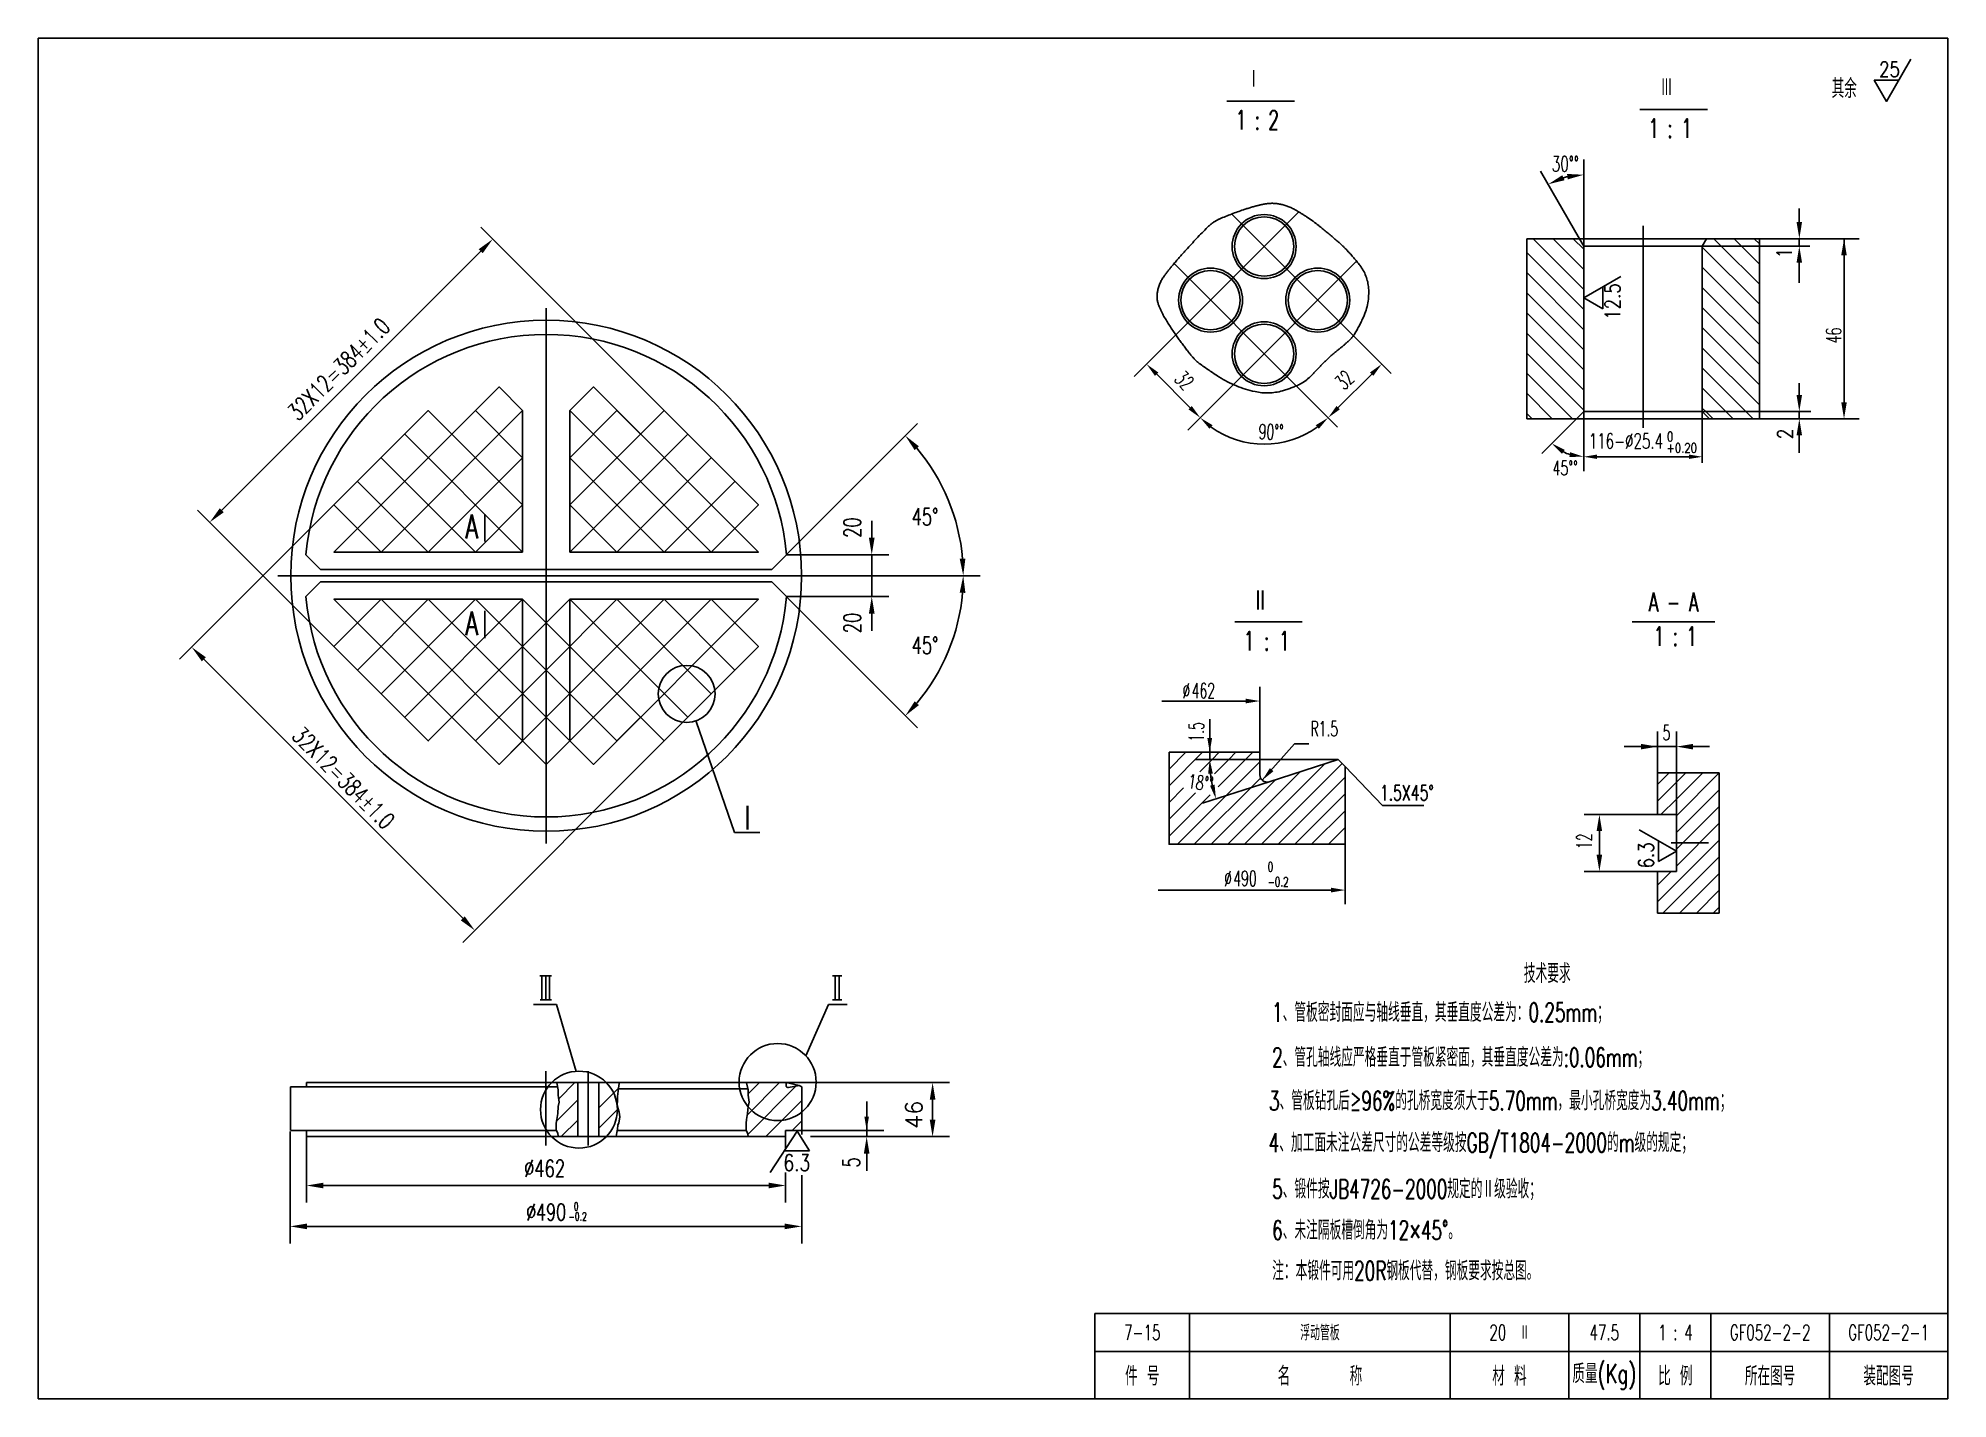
# Model space of a CAD drawing. Extents: x 36 to 439, y 573 to 860.
import ezdxf
from ezdxf.enums import TextEntityAlignment as Align

# ---------------------------------------------------------------- set-up
doc = ezdxf.new("R2010")
doc.units = 0
doc.header["$LTSCALE"] = 10
doc.header["$MEASUREMENT"] = 0
doc.linetypes.add('DASHDOT-M', pattern=[36, 30, -3, 0, -3])
doc.linetypes.add('DIVIDE-M', pattern=[39, 30, -3, 0, -3, 0, -3])
doc.layers.get('0').update_dxf_attribs({"linetype": 'CONTINUOUS'})
for name, color, linetype in [('1', 3, 'CONTINUOUS'), ('CDR_DWG1', 4, 'CONTINUOUS'), ('CDR_DWG2', 2, 'CONTINUOUS'), ('CDR_DWG3', 1, 'DASHDOT-M'), ('CDR_DWG4', 3, 'DIVIDE-M')]:
    doc.layers.add(name, color=color, linetype=linetype)
doc.styles.add('HZ', font='romans', dxfattribs={"width": 0.7, "bigfont": 'hz'})

# ---------------------------------------------------------------- blocks, each defined once
blk = doc.blocks.new('*X16')
at = {"layer": '1', "color": 0, "linetype": 'CONTINUOUS'}
for p, q in [((-20403.85, -19359.62), (-20396.79, -19352.57)), ((-20403.85, -19356.09), (-20400.33, -19352.57)), ((-20402.05, -19371.97), (-20384.69, -19354.61)), ((-20397.37, -19356.69), (-20394.75, -19354.07)), ((-20394.75, -19354.07), (-20393.25, -19352.57)), ((-20394.28, -19357.13), (-20391.22, -19354.07)), ((-20393.5, -19359.88), (-20387.68, -19354.07)), ((-20391.22, -19354.07), (-20389.72, -19352.57)), ((-20387.91, -19371.97), (-20370.87, -19354.93)), ((-20387.68, -19354.07), (-20386.18, -19352.57)), ((-20384.37, -19371.97), (-20367.33, -19354.93)), ((-20403.85, -19363.16), (-20400.78, -19360.09)), ((-20398.52, -19371.97), (-20384.54, -19358)), ((-20394.98, -19371.97), (-20381.33, -19358.32)), ((-20391.45, -19371.97), (-20376.1, -19356.62)), ((-20380.84, -19371.97), (-20366.69, -19357.83)), ((-20403.85, -19366.69), (-20398.26, -19361.11)), ((-20403.85, -19370.23), (-20395.17, -19361.55)), ((-20377.3, -19371.97), (-20366.69, -19361.36)), ((-20373.77, -19371.97), (-20366.69, -19364.9)), ((-20370.23, -19371.97), (-20366.69, -19368.43)), ((-20366.7, -19371.97), (-20366.69, -19371.97))]:
    blk.add_line(p, q, dxfattribs=at)
blk = doc.blocks.new('*X11')
at = {"color": 0}
for p, q in [((137.45, 82.3), (144.23, 89.07)), ((137.59, 86.68), (139.99, 89.07)), ((137.54, 78.14), (147.77, 88.37)), ((141.33, 77.69), (148.91, 85.27)), ((146.89, 79.01), (148.91, 81.03))]:
    blk.add_line(p, q, dxfattribs=at)
blk = doc.blocks.new('*X10')
at = {"color": 0}
for p, q in [((128.09, 68.69), (132.23, 72.83)), ((128.09, 64.45), (132.17, 68.53))]:
    blk.add_line(p, q, dxfattribs=at)
blk = doc.blocks.new('*X9')
at = {"color": 0}
for p, q in [((138.69, 53.84), (142.12, 57.27)), ((138.22, 49.12), (142.69, 53.6)), ((139.22, 45.88), (142.69, 49.35))]:
    blk.add_line(p, q, dxfattribs=at)
blk = doc.blocks.new('*X15')
at = {"layer": '1', "color": 0, "linetype": 'CONTINUOUS'}
for p, q in [((-20300.78, -19359.35), (-20298.29, -19356.87)), ((-20300.78, -19362.89), (-20296.78, -19358.89)), ((-20296.78, -19362.43), (-20291.22, -19356.87)), ((-20296.78, -19358.89), (-20294.76, -19356.87)), ((-20296.78, -19365.96), (-20287.74, -19356.93)), ((-20300.04, -19365.68), (-20296.78, -19362.43)), ((-20296.78, -19369.5), (-20287.74, -19360.46)), ((-20296.78, -19373.03), (-20287.74, -19364)), ((-20296.78, -19376.57), (-20287.74, -19367.53)), ((-20300.78, -19384.1), (-20287.74, -19371.07)), ((-20299.64, -19386.49), (-20287.74, -19374.6)), ((-20300.78, -19380.57), (-20297.89, -19377.68)), ((-20296.1, -19386.49), (-20287.74, -19378.14)), ((-20292.57, -19386.49), (-20287.74, -19381.67)), ((-20289.03, -19386.49), (-20287.74, -19385.21))]:
    blk.add_line(p, q, dxfattribs=at)
blk = doc.blocks.new('*X14')
at = {"layer": '1', "color": 0, "linetype": 'CONTINUOUS'}
for p, q in [((-20328.36, -19247.14), (-20316.31, -19259.19)), ((-20327.04, -19244.23), (-20316.31, -19254.95)), ((-20322.8, -19244.23), (-20316.31, -19250.71)), ((-20318.55, -19244.23), (-20316.31, -19246.47)), ((-20291.31, -19246.01), (-20279.26, -19258.06)), ((-20288.86, -19244.23), (-20287.31, -19245.77)), ((-20287.31, -19245.77), (-20279.26, -19253.82)), ((-20284.61, -19244.23), (-20283.07, -19245.77)), ((-20283.07, -19245.77), (-20279.26, -19249.58)), ((-20280.37, -19244.23), (-20279.26, -19245.33)), ((-20291.31, -19250.25), (-20279.26, -19262.3)), ((-20328.36, -19251.39), (-20316.31, -19263.44)), ((-20291.31, -19254.5), (-20279.26, -19266.55)), ((-20328.36, -19255.63), (-20316.31, -19267.68)), ((-20291.31, -19258.74), (-20279.26, -19270.79)), ((-20328.36, -19259.87), (-20316.31, -19271.92)), ((-20291.31, -19262.98), (-20279.26, -19275.03)), ((-20328.36, -19264.12), (-20316.31, -19276.16)), ((-20291.31, -19267.22), (-20279.26, -19279.27)), ((-20328.36, -19268.36), (-20316.31, -19280.41)), ((-20328.36, -19272.6), (-20318.74, -19282.23)), ((-20291.31, -19271.47), (-20282.1, -19280.68)), ((-20328.36, -19276.84), (-20322.98, -19282.23)), ((-20291.31, -19275.71), (-20286.34, -19280.68)), ((-20328.36, -19281.09), (-20327.22, -19282.23)), ((-20291.31, -19279.95), (-20290.58, -19280.68)), ((-20290.58, -19280.68), (-20289.04, -19282.23)), ((-20286.34, -19280.68), (-20284.8, -19282.23)), ((-20282.1, -19280.68), (-20280.55, -19282.23))]:
    blk.add_line(p, q, dxfattribs=at)

msp = doc.modelspace()

# ---------------------------------------------------------------- linework, layer by layer
for p, q in [((36.48, 859.76), (439.48, 859.76)), ((439.48, 859.76), (439.48, 572.76)), ((361.77, 817.47), (353.54, 831.72)), ((362.66, 820.34), (362.66, 834.16)), ((408.14, 820.97), (408.14, 823.86)), ((168.58, 781.23), (129.87, 819.93)), ((129.87, 814.84), (75.23, 760.2)), ((350.67, 817.47), (350.62, 817.41)), ((387.66, 815.92), (410.33, 815.92)), ((399.72, 817.47), (416.53, 817.47)), ((408.14, 817.47), (408.14, 815.92)), ((416.53, 817.47), (420.78, 817.47)), ((417.58, 817.47), (417.58, 782.97)), ((408.14, 812.42), (408.14, 808.14)), ((362.66, 805.02), (370.44, 809.5)), ((366.68, 802.7), (366.68, 807.33)), ((362.66, 805.02), (366.68, 802.7)), ((277.41, 798.02), (267.8, 788.42)), ((313.29, 797.73), (321.98, 789.05)), ((98.88, 751.36), (133.73, 786.2)), ((138.71, 781.23), (133.73, 786.2)), ((148.66, 781.23), (153.64, 786.2)), ((188.49, 751.36), (153.64, 786.2)), ((279.59, 781.82), (272.52, 788.89)), ((288.72, 786.71), (279.12, 777.1)), ((301.97, 786.42), (310.66, 777.73)), ((310.83, 781.83), (317.9, 788.91)), ((408.14, 784.51), (408.14, 787.01)), ((98.88, 761.31), (118.8, 781.23)), ((108.84, 751.36), (138.71, 781.23)), ((138.71, 761.31), (118.8, 781.23)), ((138.71, 771.27), (128.75, 781.23)), ((148.66, 761.31), (168.58, 781.23)), ((178.53, 751.36), (148.66, 781.23)), ((148.66, 771.27), (158.62, 781.23)), ((188.49, 761.31), (168.58, 781.23)), ((222.01, 778.47), (194.32, 750.78)), ((361.12, 779.47), (353.8, 772.15)), ((362.66, 781.01), (375.16, 781.01)), ((362.66, 781.01), (362.66, 772.04)), ((387.66, 781.01), (375.16, 781.01)), ((387.66, 781.74), (387.66, 770.22)), ((387.66, 781.01), (410.54, 781.01)), ((399.72, 779.67), (399.52, 779.47)), ((399.72, 779.47), (416.53, 779.47)), ((408.14, 781.01), (408.14, 779.47)), ((416.53, 779.47), (420.78, 779.47)), ((138.71, 751.36), (113.82, 776.25)), ((148.66, 751.36), (173.55, 776.25)), ((408.14, 775.97), (408.14, 772.28)), ((128.75, 751.36), (108.84, 771.27)), ((118.8, 751.36), (138.71, 771.27)), ((168.58, 751.36), (148.66, 771.27)), ((158.62, 751.36), (178.53, 771.27)), ((362.66, 771.47), (362.66, 772.72)), ((362.66, 772.04), (362.66, 768.47)), ((365.46, 771.47), (384.86, 771.47)), ((118.8, 751.36), (103.86, 766.29)), ((168.58, 751.36), (183.51, 766.29)), ((98.88, 761.31), (66.33, 728.76)), ((98.88, 731.45), (70.13, 760.2)), ((108.84, 751.36), (98.88, 761.31)), ((128.75, 751.36), (138.71, 761.31)), ((158.62, 751.36), (148.66, 761.31)), ((178.53, 751.36), (188.49, 761.31)), ((212.39, 754.38), (212.39, 757.98)), ((194.32, 750.78), (215.99, 750.78)), ((212.39, 750.78), (212.39, 741.98)), ((201.23, 746.38), (215.99, 746.38)), ((235.3, 746.38), (215.99, 746.38)), ((222.01, 714.29), (194.32, 741.98)), ((194.32, 741.98), (215.99, 741.98)), ((98.88, 741.4), (133.73, 706.56)), ((108.84, 741.4), (98.88, 731.45)), ((118.8, 741.4), (103.86, 726.47)), ((128.75, 741.4), (108.84, 721.49)), ((108.84, 741.4), (143.69, 706.56)), ((138.71, 741.4), (113.82, 716.51)), ((118.8, 741.4), (143.69, 716.51)), ((128.75, 741.4), (143.69, 726.47)), ((138.71, 741.4), (143.69, 736.42)), ((158.62, 741.4), (143.69, 726.47)), ((168.58, 741.4), (143.69, 716.51)), ((178.53, 741.4), (143.69, 706.56)), ((148.66, 741.4), (143.69, 736.42)), ((148.66, 741.4), (173.55, 716.51)), ((188.49, 741.4), (153.64, 706.56)), ((158.62, 741.4), (178.53, 721.49)), ((168.58, 741.4), (183.51, 726.47)), ((178.53, 741.4), (188.49, 731.45)), ((212.39, 738.38), (212.39, 734.78)), ((143.69, 736.42), (118.8, 711.53)), ((143.69, 736.42), (168.58, 711.53)), ((98.88, 731.45), (118.8, 711.53)), ((188.49, 731.45), (168.58, 711.53)), ((71.42, 728.76), (126.07, 674.12)), ((143.69, 726.47), (128.75, 711.53)), ((143.69, 726.47), (158.62, 711.53)), ((294.29, 709.13), (294.29, 722.95)), ((291.29, 719.95), (273.58, 719.95)), ((143.69, 716.51), (133.73, 706.56)), ((143.69, 716.51), (153.64, 706.56)), ((175.37, 715.66), (183.39, 692.23)), ((283.71, 707.63), (283.71, 716.14)), ((378.2, 704.83), (378.2, 713.53)), ((382.2, 696.08), (382.2, 713.53)), ((168.58, 711.53), (126.07, 669.03)), ((301.64, 710.91), (294.79, 703.23)), ((304.64, 710.91), (301.64, 710.91)), ((382.2, 710.33), (371.2, 710.33)), ((385.7, 710.33), (389.2, 710.33)), ((284.61, 707.63), (280.71, 707.63)), ((294.29, 709.13), (284.61, 709.13)), ((312.29, 706.13), (320.15, 697.94)), ((296.25, 702.92), (282.17, 698.37)), ((320.15, 697.94), (328.92, 697.94)), ((378.14, 696.01), (362.75, 696.01)), ((183.39, 692.23), (188.79, 692.23)), ((312.29, 689.72), (312.29, 677.07)), ((365.95, 687.51), (365.95, 692.51)), ((382.2, 688.26), (374.34, 692.8)), ((378.4, 686.07), (378.4, 690.45)), ((382.2, 688.26), (378.4, 686.07)), ((378.14, 684.01), (362.75, 684.01)), ((309.29, 680.07), (272.85, 680.07)), ((142.33, 662.01), (144.8, 662.01)), ((142.79, 656.96), (142.79, 661.94)), ((143.58, 661.94), (143.58, 656.96)), ((144.37, 656.96), (144.37, 661.94)), ((204.08, 661.95), (206.07, 661.95)), ((204.7, 656.98), (204.7, 661.95)), ((205.5, 661.95), (205.5, 656.98)), ((142.39, 656.89), (144.8, 656.89)), ((204.14, 656.91), (206.07, 656.91)), ((145.87, 655.95), (141.03, 655.95)), ((150.04, 641.82), (145.87, 655.95)), ((198.46, 645.13), (203.26, 655.95)), ((203.26, 655.95), (207.19, 655.95)), ((194.32, 639.45), (214.92, 639.45)), ((197.05, 638.88), (197.6, 638.56)), ((214.92, 639.45), (228.83, 639.45)), ((211.32, 635.47), (211.32, 628.12)), ((225.23, 631.63), (225.23, 636.26)), ((89.62, 629.16), (89.62, 605.53)), ((196.63, 629.21), (190.93, 620.51)), ((199.26, 625.04), (196.63, 629.21)), ((197.6, 629.39), (197.6, 628.54)), ((197.61, 629.39), (214.92, 629.39)), ((93.08, 628.07), (93.08, 614.15)), ((193.9, 625.04), (199.26, 625.04)), ((194.22, 628.07), (194.22, 625.52)), ((199.44, 628.07), (228.83, 628.07)), ((211.32, 624.47), (211.32, 620.87)), ((96.68, 617.75), (190.62, 617.75)), ((194.22, 620.53), (194.22, 614.15)), ((197.6, 619.91), (197.6, 605.53)), ((93.22, 609.13), (194, 609.13)), ((259.48, 582.76), (439.48, 582.76))]:
    msp.add_line(p, q)
msp.add_lwpolyline([(431.69, 855.36), (426.54, 846.44), (423.96, 850.9), (429.11, 850.9)])
msp.add_lwpolyline([(212.26, 746.38, 0.25, 0.25, 1), (212.51, 746.38, 0.25, 0.25, 1)], format="xyseb", close=True)
for centre, radius in [((173.33, 721.46), 6.01), ((192.53, 639.57), 8.13), ((150.6, 633.76), 8.11)]:
    msp.add_circle(centre, radius)
for centre, radius, start, end in [((362.66, 815.92), 15.04, 103.3639, 106.6366), ((295.2, 793.19), 19.08, 234.0169, 305.9831), ((189.92, 746.38), 41.79, 4.9376, 40.0624), ((362.66, 781.01), 9.54, 243.0955, 251.9045), ((189.92, 746.38), 41.79, 319.9376, 355.0624), ((310.79, 707.63), 27.08, 186.3517, 191.5834)]:
    msp.add_arc(centre, radius, start, end)
for points in [[(358.13, 830.87), (358.59, 829.8), (355.14, 828.95)], [(359.26, 829.98), (359.12, 831.13), (362.66, 830.96)], [(407.56, 820.97), (408.72, 820.97), (408.14, 817.47)], [(130.3, 814.42), (129.45, 815.26), (132.42, 817.39)], [(408.72, 812.42), (407.56, 812.42), (408.14, 815.92)], [(416.99, 813.97), (418.16, 813.97), (417.58, 817.47)], [(272.87, 789.25), (272.16, 788.54), (270.4, 791.01)], [(317.55, 789.26), (318.25, 788.55), (320.02, 791.03)], [(279.94, 782.17), (279.24, 781.47), (281.71, 779.7)], [(310.48, 782.19), (311.18, 781.48), (308.71, 779.71)], [(407.56, 784.51), (408.72, 784.51), (408.14, 781.01)], [(416.99, 782.97), (418.16, 782.97), (417.58, 779.47)], [(283.67, 777.37), (284.32, 778.13), (281.71, 779.7)], [(306.09, 778.13), (306.74, 777.37), (308.7, 779.7)], [(408.72, 775.97), (407.56, 775.97), (408.14, 779.47)], [(221.45, 772.87), (222.34, 773.68), (219.46, 775.93)], [(358.64, 772.91), (358.05, 772.1), (355.92, 774.27)], [(359.62, 771.45), (359.78, 772.44), (362.66, 771.47)], [(365.46, 771.94), (365.46, 771.01), (362.66, 771.47)], [(384.86, 771.94), (384.86, 771.01), (387.66, 771.47)], [(75.65, 759.77), (74.8, 760.62), (72.68, 757.65)], [(212.99, 754.38), (211.79, 754.38), (212.39, 750.78)], [(230.95, 749.95), (232.15, 750), (231.7, 746.38)], [(230.95, 742.81), (232.15, 742.76), (231.7, 746.38)], [(212.99, 738.38), (211.79, 738.38), (212.39, 741.98)], [(71, 728.34), (71.85, 729.19), (68.88, 731.31)], [(221.45, 719.89), (222.34, 719.08), (219.46, 716.83)], [(291.29, 720.45), (291.29, 719.45), (294.29, 719.95)], [(283.21, 712.13), (284.21, 712.13), (283.71, 709.13)], [(374.7, 709.74), (374.7, 710.91), (378.2, 710.33)], [(385.7, 709.74), (385.7, 710.91), (382.2, 710.33)], [(283.38, 704.61), (284.37, 704.66), (283.71, 707.63)], [(296.41, 705.8), (297.16, 705.14), (294.79, 703.23)], [(284.74, 702.32), (283.78, 702.07), (285.03, 699.29)], [(365.36, 692.51), (366.53, 692.51), (365.95, 696.01)], [(365.36, 687.51), (366.53, 687.51), (365.95, 684.01)], [(309.29, 680.57), (309.29, 679.57), (312.29, 680.07)], [(125.64, 673.69), (126.49, 674.54), (128.61, 671.57)], [(225.83, 635.84), (224.63, 635.84), (225.23, 639.44)], [(211.8, 632.27), (210.84, 632.27), (211.32, 629.39)], [(225.83, 631.63), (224.63, 631.63), (225.23, 628.03)], [(211.92, 624.47), (210.72, 624.47), (211.32, 628.07)], [(96.68, 617.15), (96.68, 618.35), (93.08, 617.75)], [(190.62, 617.15), (190.62, 618.35), (194.22, 617.75)], [(93.22, 608.53), (93.22, 609.73), (89.62, 609.13)], [(194, 608.53), (194, 609.73), (197.6, 609.13)]]:
    msp.add_solid(points)
at = {"layer": 'CDR_DWG1'}
for p, q in [((36.48, 572.76), (36.48, 859.76)), ((362.66, 815.92), (362.66, 820.34)), ((350.62, 817.47), (350.62, 796.37)), ((350.62, 817.47), (361.77, 817.47)), ((361.77, 817.47), (388.56, 817.47)), ((361.77, 817.47), (362.66, 815.92)), ((362.66, 815.92), (362.66, 796.37)), ((362.66, 815.92), (387.66, 815.92)), ((388.56, 817.47), (387.66, 815.92)), ((387.66, 815.92), (387.66, 796.37)), ((388.56, 817.47), (399.72, 817.47)), ((399.72, 817.47), (399.72, 796.37)), ((350.62, 796.37), (350.62, 779.47)), ((362.66, 796.37), (362.66, 787.78)), ((387.66, 796.37), (387.66, 787.78)), ((399.72, 796.37), (399.72, 779.47)), ((362.66, 787.92), (362.66, 781.01)), ((387.66, 787.92), (387.66, 781.01)), ((350.62, 779.47), (361.12, 779.47)), ((361.12, 779.47), (362.66, 781.01)), ((361.12, 779.47), (375.16, 779.47)), ((389.21, 779.47), (375.16, 779.47)), ((389.21, 779.48), (387.66, 781.03)), ((399.72, 779.47), (389.21, 779.47)), ((275.13, 709.13), (294.29, 709.13)), ((310.79, 707.63), (284.61, 707.63)), ((294.29, 709.13), (294.29, 704.35)), ((310.79, 707.63), (296.25, 702.92)), ((310.79, 707.63), (312.29, 706.13)), ((312.29, 706.13), (312.29, 689.72)), ((378.2, 704.83), (378.2, 696.01)), ((378.2, 704.83), (391.23, 704.83)), ((391.23, 704.83), (391.23, 675.2)), ((382.2, 696.01), (378.2, 696.01)), ((382.2, 696.01), (382.2, 690.01)), ((382.2, 684.01), (382.2, 690.01)), ((382.2, 684.01), (378.2, 684.01)), ((378.2, 684.01), (378.2, 675.2)), ((378.2, 675.2), (391.23, 675.2)), ((89.73, 638.56), (146.18, 638.56)), ((89.73, 638.56), (89.73, 629.39)), ((145.97, 639.45), (93.07, 639.45)), ((93.08, 639.45), (93.08, 638.56)), ((150.35, 639.45), (145.97, 639.45)), ((150.33, 639.45), (150.33, 628.07)), ((154.79, 639.45), (150.35, 639.45)), ((154.78, 639.45), (154.78, 628.07)), ((186.02, 639.45), (154.78, 639.45)), ((158.92, 638.13), (186.36, 638.13)), ((194.32, 639.45), (186.02, 639.45)), ((197.05, 638.88), (194.32, 639.45)), ((194.32, 639.45), (194.32, 638.85)), ((197.05, 638.88), (194.8, 638.4)), ((197.6, 638.56), (197.6, 629.39)), ((145.81, 629.33), (89.79, 629.33)), ((93.08, 628.07), (93.08, 629.33)), ((158.67, 629.39), (185.81, 629.39)), ((194.22, 628.07), (194.22, 629.39)), ((194.22, 629.39), (197.61, 629.39)), ((146.23, 628.07), (93.07, 628.07)), ((150.35, 628.07), (146.23, 628.07)), ((154.79, 628.07), (150.35, 628.07)), ((171.44, 628.07), (154.78, 628.07)), ((186.36, 628.07), (171.44, 628.07)), ((194.22, 628.07), (186.3, 628.07)), ((259.48, 590.76), (439.48, 590.76)), ((259.48, 572.76), (259.48, 590.76)), ((279.48, 572.76), (279.48, 590.76)), ((334.48, 572.76), (334.48, 590.76)), ((359.48, 572.76), (359.48, 590.76)), ((374.48, 572.76), (374.48, 590.76)), ((389.48, 572.76), (389.48, 590.76)), ((414.48, 572.76), (414.48, 590.76)), ((439.48, 572.76), (36.48, 572.76))]:
    msp.add_line(p, q, dxfattribs=at)
for points in [[(138.71, 751.36), (98.88, 751.36), (103.86, 756.34), (98.88, 761.31), (118.8, 781.23), (123.77, 776.25), (133.73, 786.2), (138.71, 781.23), (138.71, 751.36)], [(148.66, 751.36), (188.49, 751.36), (183.51, 756.34), (188.49, 761.31), (168.58, 781.23), (163.6, 776.25), (153.64, 786.2), (148.66, 781.23), (148.66, 751.36)], [(194.39, 750.79), (191.3, 747.7), (96.07, 747.7), (92.98, 750.79)], [(194.39, 741.97), (191.3, 745.06), (96.07, 745.06), (92.98, 741.97)], [(138.71, 741.4), (98.88, 741.4), (103.86, 736.42), (98.88, 731.45), (118.8, 711.53), (123.77, 716.51), (133.73, 706.56), (138.71, 711.53), (138.71, 741.4)], [(148.66, 741.4), (188.49, 741.4), (183.51, 736.42), (188.49, 731.45), (168.58, 711.53), (163.6, 716.51), (153.64, 706.56), (148.66, 711.53), (148.66, 741.4)], [(275.13, 709.13), (275.13, 689.72), (312.29, 689.72)]]:
    msp.add_lwpolyline(points, dxfattribs=at)
for centre, radius in [((295.2, 815.82), 6.75), ((295.2, 815.82), 6.25), ((283.89, 804.51), 6.75), ((283.89, 804.51), 6.25), ((306.52, 804.51), 6.75), ((306.52, 804.51), 6.25), ((143.69, 746.38), 53.9), ((295.2, 793.19), 6.75), ((295.2, 793.19), 6.25)]:
    msp.add_circle(centre, radius, dxfattribs=at)
for centre, radius, start, end in [((143.69, 746.38), 50.89, 4.9669, 175.0331), ((143.69, 746.38), 50.89, 184.9669, 355.0331), ((295.79, 704.35), 1.5, 180, 287.9352), ((194.76, 638.84), 0.441, 177.9273, 282.0667)]:
    msp.add_arc(centre, radius, start, end, dxfattribs=at)
at = {"layer": 'CDR_DWG2'}
for p, q in [((287.36, 846.49), (301.6, 846.49)), ((374.48, 844.74), (388.73, 844.74)), ((130.71, 759.37), (130.71, 753.59)), ((130.71, 738.97), (130.71, 733.19)), ((288.98, 736.63), (303.23, 736.63)), ((372.86, 736.63), (390.33, 736.63))]:
    msp.add_line(p, q, dxfattribs=at)
at = {"layer": 'CDR_DWG3', "linetype": 'DASHDOT-M'}
for p, q in [((276.56, 797.18), (302.51, 823.13)), ((314.03, 796.99), (288.35, 822.68)), ((375.16, 820.17), (375.17, 777.57)), ((301.97, 786.42), (276.18, 812.21)), ((288.72, 786.71), (314.72, 812.7)), ((143.69, 746.38), (143.69, 802.84)), ((87.02, 746.38), (143.69, 746.38)), ((143.69, 746.38), (143.69, 689.87)), ((201.23, 746.38), (143.69, 746.38)), ((388.98, 690.01), (381.1, 690.01)), ((143.64, 641.85), (143.64, 626.19)), ((152.56, 641.85), (152.56, 626.19))]:
    msp.add_line(p, q, dxfattribs=at)
at = {"layer": 'CDR_DWG4', "linetype": 'DIVIDE-M'}
for p, q in [((145.91, 639.44), (146.23, 637.93)), ((146.23, 637.93), (146.23, 636.8)), ((146.23, 636.8), (146.44, 635.3)), ((158.88, 637.68), (158.76, 636.51)), ((158.98, 638.86), (158.88, 637.68)), ((159.14, 639.46), (158.98, 638.86)), ((185.96, 639.44), (186.28, 637.93)), ((186.28, 637.93), (186.28, 636.8)), ((186.28, 636.8), (186.5, 635.3)), ((146.12, 632.92), (145.91, 631.67)), ((146.23, 634.43), (146.12, 632.92)), ((146.44, 635.3), (146.23, 634.43)), ((158.76, 635.73), (158.65, 634.68)), ((158.65, 634.68), (158.88, 633.91)), ((158.76, 636.51), (158.76, 635.73)), ((158.88, 633.91), (159.09, 633.2)), ((159.09, 633.2), (159.25, 632.22)), ((186.18, 632.92), (185.96, 631.67)), ((186.28, 634.43), (186.18, 632.92)), ((186.5, 635.3), (186.28, 634.43)), ((145.91, 631.67), (145.81, 630.92)), ((145.81, 630.92), (145.81, 629.42)), ((145.81, 629.42), (146.12, 628.78)), ((146.12, 628.78), (146.23, 628.15)), ((158.61, 628.96), (158.43, 628.12)), ((158.71, 629.67), (158.61, 628.96)), ((158.82, 630.46), (158.71, 629.67)), ((158.98, 630.97), (158.82, 630.46)), ((159.15, 631.76), (158.98, 630.97)), ((159.25, 632.22), (159.15, 631.76)), ((185.96, 631.67), (185.86, 630.92)), ((185.86, 630.92), (185.86, 629.42)), ((185.86, 629.42), (186.18, 628.78)), ((186.18, 628.78), (186.28, 628.15))]:
    msp.add_line(p, q, dxfattribs=at)
msp.add_lwpolyline([(276.56, 797.18, -0.023977), (274.06, 801.08, -0.041569), (272.93, 803.51, -0.136871), (272.69, 806.35, -0.111271), (274.08, 809.55, -0.01502), (275.82, 811.78, -0.010523), (278.46, 814.82, -0.009998), (282.94, 819.59, -0.037701), (284.25, 820.74, -0.059647), (285.83, 821.65, -0.020375), (290.81, 823.57, -0.017092), (293.88, 824.48, -0.029449), (295.7, 824.85, -0.087448), (298.62, 824.75, -0.076351), (301.75, 823.57, -0.014588), (304.03, 822.19, -0.01865), (305.74, 820.99, -0.009886), (307.47, 819.63, -0.005092), (310.75, 816.88, -0.029478), (312.79, 814.92, -0.020788), (315.39, 811.86, -0.149114), (317.24, 807.04, -0.123357), (316.16, 800.94, -0.031047), (314.31, 797.41, -0.070606), (313.2, 796.05, -0.019019), (311.03, 794.2, 0.018662), (308.82, 792.32, 0.020772), (306.67, 790.17, -0.020092), (304.45, 787.95, -0.075492), (302.64, 786.73, -0.042645), (299.05, 785.38, -0.12342), (293.28, 785.21, -0.085917), (285.66, 788.33, -0.018798), (281.52, 791.16, -0.055143), (280.26, 792.32, -0.015916), (278.91, 793.98, -0.008606)], format="xyb", close=True, dxfattribs=at)

# ---------------------------------------------------------------- block references
for name, p in [('*X14', (20678.98, 20061.7)), ('*X16', (20678.98, 20061.7)), ('*X15', (20678.98, 20061.7)), ('*X9', (7.64, 582.19)), ('*X10', (26.7, 565.43)), ('*X11', (48.69, 550.38))]:
    msp.add_blockref(name, p)

# ---------------------------------------------------------------- texts
at = {"style": 'HZ'}
for s, height, width, p in [('25', 3.2, 0.8, (424.98, 851.6)), ('其余', 4, 0.7, (414.96, 847.15)), ('30%%d%%d', 3.2, 0.65, (355.92, 831.65)), ('116-%%C25.4', 3.2, 0.65, (363.7, 773.2)), ('+0.20', 1.96, 0.8, (380.11, 772.36)), ('0', 1.96, 0.8, (380.2, 774.76)), ('45%%d%%d', 3, 0.65, (356.05, 767.61)), ('45%%D', 3.6, 0.7, (220.82, 757.01)), ('45%%D', 3.6, 0.7, (220.82, 729.89)), ('%%c', 3.2, 0.6, (277.98, 720.52)), ('462', 3.2, 0.6, (279.9, 720.52)), ('R1.5', 3.2, 0.6, (304.98, 712.51)), ('5', 3.2, 0.6, (379.27, 711.68)), ('1.5X45%%D', 3.2, 0.68, (319.62, 698.99)), ('I', 5, 0.7, (185.58, 692.84)), ('0', 2, 0.68, (295.94, 683.98)), ('%%c', 3.2, 0.6, (286.77, 680.93)), ('490', 3.2, 0.6, (288.69, 680.93)), ('-0.2', 2, 0.68, (295.94, 680.82)), ('技术要求', 4, 0.65, (350, 660.48)), ('1、管板密封面应与轴线垂直，其垂直度公差为：0.25mm；', 4, 0.65, (296.89, 652.27)), ('2、管孔轴线应严格垂直于管板紧密面，其垂直度公差为:0.06mm；', 4, 0.65, (296.89, 642.79)), ('3、管板钻孔后≥96%的孔桥宽度须大于5.70mm，最小孔桥宽度为3.40mm；', 4, 0.65, (296.23, 633.63)), ('4、加工面未注公差尺寸的公差等级按GB/T1804-2000的m级的规定；', 4, 0.65, (296.16, 624.79)), ('%%C462', 3.6, 0.7, (139.03, 619.55)), ('5、锻件按JB4726-2000规定的Ⅱ级验收；', 4, 0.65, (296.9, 615.02)), ('6、未注隔板槽倒角为12×45%%d。', 4, 0.65, (296.9, 606.33)), ('注：本锻件可用20R钢板代替，钢板要求按总图。', 4, 0.65, (296.9, 597.76))]:
    msp.add_text(s, height=height, dxfattribs=dict(at, width=width)).set_placement(p)
for s, height, rotation, width, p in [('1', 3.2, 90, 0.8, (406.59, 813.35)), ('12.5', 3.2, 90, 0.8, (370.33, 800.38)), ('32X12=384%%P1.0', 3.6, 45, 0.7, (91.33, 778.84)), ('46', 3.2, 90, 0.6, (416.98, 795.42)), ('32', 3.2, 315, 0.6, (276.05, 787.62)), ('32', 3.2, 45, 0.6, (312.1, 785.37)), ('90%%d%%d', 3.2, 358.5569, 0.6, (294.01, 775.2)), ('2', 3.2, 90, 0.8, (406.73, 775.2)), ('20', 3.6, 90, 0.7, (210.08, 754.37)), ('20', 3.6, 90, 0.7, (210.08, 734.25)), ('32X12=384%%P1.0', 3.6, 315, 0.7, (89.77, 712.31)), ('1.5', 3.2, 90, 0.6, (282.49, 711.38)), ('18%%d%%d', 3, 351.8008, 0.65, (278.96, 701.6)), ('12', 3.2, 90, 0.6, (364.35, 688.73)), ('6.3', 3.2, 90, 0.8, (377.41, 684.65)), ('5', 3.6, 90, 0.7, (209.88, 621.54))]:
    msp.add_text(s, height=height, rotation=rotation, dxfattribs=dict(at, width=width)).set_placement(p)
msp.add_text('46 ', height=3.5, rotation=90, dxfattribs=at).set_placement((223.04, 633.86), align=Align.CENTER)
for s, height, width, p in [('6.3', 3.5, 0.75, (196.58, 620.82)), ('%%C490', 3.5, 0.7, (143.67, 610.39)), ('0', 1.7, 0.7, (150.01, 612.5)), ('-0.2', 1.7, 0.7, (150.32, 610.37))]:
    msp.add_text(s, height=height, dxfattribs=dict(at, width=width)).set_placement(p, align=Align.CENTER)
for s, height, width, p in [('浮动管板', 3.2, 0.65, (306.98, 586.85)), ('7-15', 3.2, 0.65, (269.48, 586.76)), ('20  Ⅱ', 3.2, 0.65, (346.98, 586.76)), ('47.5', 3.2, 0.65, (366.98, 586.76)), ('1 : 4', 3.2, 0.65, (381.98, 586.76)), ('GF052-2-2', 3.2, 0.65, (401.98, 586.76)), ('GF052-2-1', 3.2, 0.65, (426.98, 586.76)), ('质量(Kg)', 4, 0.7, (366.98, 577.76)), ('件 号', 4, 0.7, (269.48, 577.76)), ('名      称', 4, 0.7, (306.98, 577.76)), ('材 料', 4, 0.7, (346.98, 577.76)), ('比 例', 4, 0.7, (381.98, 577.76)), ('所在图号', 4, 0.7, (401.98, 577.76)), ('装配图号', 4, 0.7, (426.98, 577.76))]:
    msp.add_text(s, height=height, dxfattribs=dict(at, width=width)).set_placement(p, align=Align.MIDDLE)
at = {"layer": 'CDR_DWG2', "style": 'HZ'}
for s, height, width, p in [('Ⅰ', 4, 0.65, (291.76, 849.13)), ('Ⅲ', 4, 0.65, (378.88, 847.39)), ('1 : 2', 4, 0.65, (289.18, 840.5)), ('1 : 1', 4, 0.65, (376.31, 838.76)), ('A', 5, 0.7, (126.62, 754.26)), ('II', 4, 0.7, (293.38, 739.27)), ('A - A', 4, 0.65, (376.36, 738.84)), ('A', 5, 0.7, (126.62, 733.86)), ('1 : 1', 4, 0.7, (290.81, 730.64)), ('1 : 1', 4, 0.65, (377.38, 731.61))]:
    msp.add_text(s, height=height, dxfattribs=dict(at, width=width)).set_placement(p)

doc.saveas('drawing.dxf')
